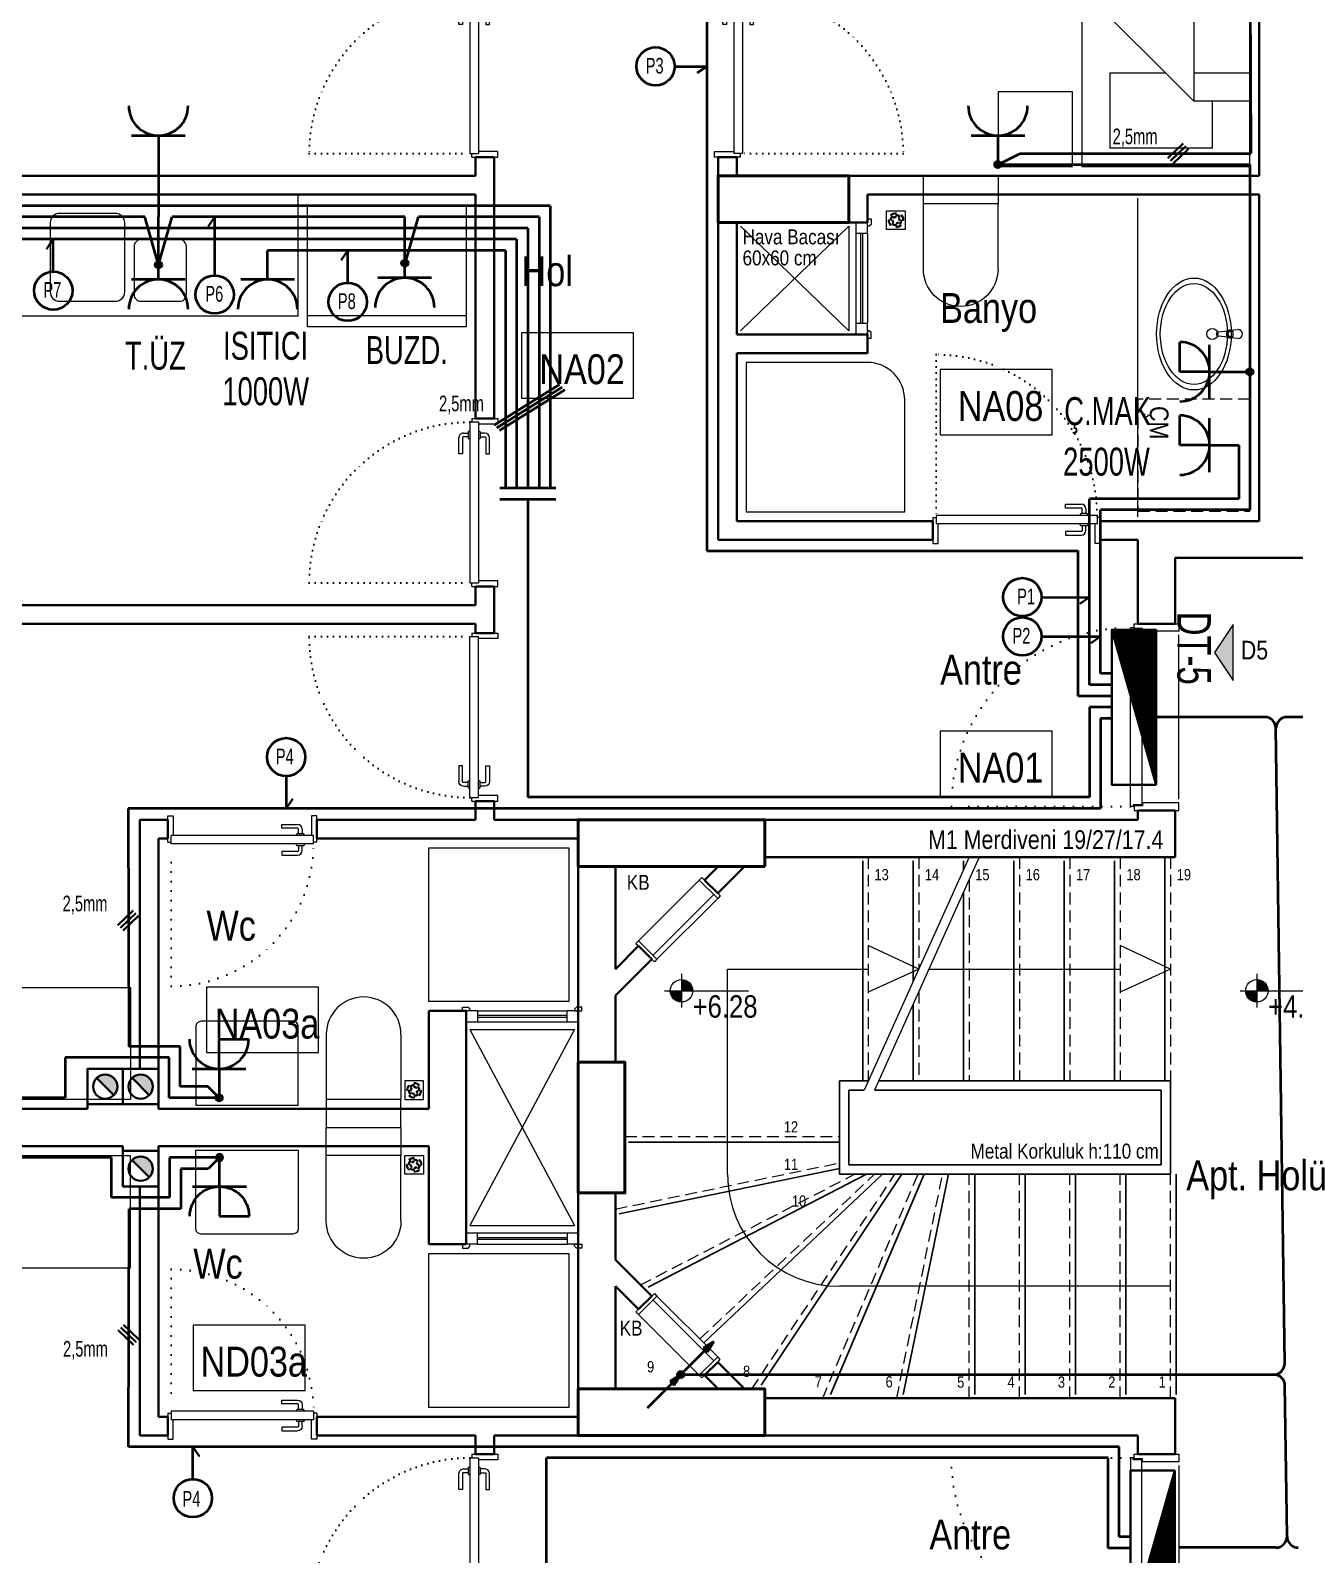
# Model space of a CAD drawing. Header units: millimetres. Extents: x 1852829 to 1882754, y -270850 to -231658.
# Drawn here: x 1861494 to 1862172, y -252768 to -251952 of the extents above; entities that cross this region are included whole.
import ezdxf
from ezdxf.enums import TextEntityAlignment as Align

# ---------------------------------------------------------------- set-up
doc = ezdxf.new("R2010")
doc.units = ezdxf.units.MM
for name, pattern in [('CONTINOUS', [0]), ('CONTINU', [0]), ('DOT', [0.25, 0, -0.25]), ('izdüşüm arka', [3.175, 0, -3.175]), ('izdüşüm ön', [9.525, 6.35, -3.175])]:
    doc.linetypes.add(name, pattern=pattern)
for name, color, linetype, lineweight in [('a_ba', 6, 'Continuous', 50), ('a_doğrama', 251, 'Continuous', 20), ('a_duvar', 251, 'Continuous', 35), ('a_görünüş', 32, 'Continuous', 25), ('a_görünüş_ince', 8, 'Continuous', 20), ('a_izdüşüm_arka', 251, 'izdüşüm arka', 30), ('a_izdüşüm_ön', 6, 'izdüşüm ön', 9), ('a_not_kot', 251, 'Continuous', 13), ('a_not_mahal', 253, 'Continuous', 5), ('a_not_misc', 144, 'Continuous', 5), ('a_not_text', 7, 'Continuous', 13), ('a_tefriş', 8, 'Continuous', 20), ('Aydınlatma', 4, 'CONTINOUS', 35), ('Genel', 4, 'CONTINOUS', 40), ('Priz', 6, 'CONTINOUS', 40)]:
    doc.layers.add(name, color=color, linetype=linetype, lineweight=lineweight)
doc.layers.add('a_basılmayacak', color=251, linetype='Continuous', lineweight=5, plot=False)
doc.styles.add('Grupcad', font='arial.ttf', dxfattribs={"width": 0.7})
doc.styles.add('OL', font='tsimplex.shx', dxfattribs={"width": 0.8, "height": 12})
doc.styles.add('ROMANTUR', font='arial.ttf', dxfattribs={"width": 0.7})
doc.styles.get("Standard").update_dxf_attribs({"font": 'ARIALN.TTF'})

# ---------------------------------------------------------------- blocks, each defined once
blk = doc.blocks.new('K2')
at = {"layer": 'a_doğrama', "color": 251, "linetype": 'Continuous'}
for p, q in [((-12, 90), (-12, 88.1)), ((-12, 90), (-10, 90)), ((-13, 88.1), (-13, 1.9)), ((-13, 88.1), (-8.5, 88.1)), ((-8.5, 88.1), (-8.5, 1.9)), ((-13, 1.9), (-8.5, 1.9)), ((-12, 0), (-12, 1.9)), ((-12, 0), (-10, 0))]:
    blk.add_line(p, q, dxfattribs=at)
for points in [[(0, 90), (2, 90), (2, 87), (-8.5, 87)], [(0, 0), (2, 0), (2, 3), (-8.5, 3)]]:
    blk.add_lwpolyline(points, dxfattribs=at)
at = {"layer": 'a_doğrama', "color": 251}
for points in [[(-16.5, 82.1), (-14, 82.1)], [(-5, 82.1), (-7.5, 82.1)]]:
    blk.add_lwpolyline(points, dxfattribs=at)
for points in [[(-13, 83.1), (-13.5, 83.1, 0.414214), (-14, 82.6), (-14, 79.6, 0.414214), (-13.5, 79.1), (-13, 79.1)], [(-8.5, 83.1), (-8, 83.1, -0.414214), (-7.5, 82.6), (-7.5, 79.6, -0.414214), (-8, 79.1), (-8.5, 79.1)], [(-14, 80.1), (-16.5, 80.1, 0.414214), (-17, 79.6), (-17, 71.1), (-19, 71.1), (-19, 79.6)], [(-7.5, 80.1), (-5, 80.1, -0.414214), (-4.5, 79.6), (-4.5, 71.1), (-2.5, 71.1), (-2.5, 79.6)]]:
    blk.add_lwpolyline(points, format="xyb", dxfattribs=at)
for centre, start, end in [((-16.5, 79.6), 90, 180), ((-5, 79.6), 0, 90)]:
    blk.add_arc(centre, 2.5, start, end, dxfattribs=at)
at = {"layer": 'a_izdüşüm_arka', "color": 251}
blk.add_lwpolyline([(-99.2, 1.9), (-13, 1.9)], dxfattribs=at)
blk.add_arc((-13, 1.9), 86.2, 89.99996, 180, dxfattribs=at)
blk = doc.blocks.new('klozet')
at = {"layer": 'a_tefriş'}
blk.add_line((20, 0), (-20, 0), dxfattribs=at)
for points in [[(-20, 0), (-20, -15), (20, -15), (20, 0)], [(-20, -50), (-20, -15)], [(20, -50), (20, -15)]]:
    blk.add_lwpolyline(points, dxfattribs=at)
blk.add_arc((0, -50), 20, 180, 360, dxfattribs=at)
blk = doc.blocks.new('K1')
at = {"layer": 'a_doğrama', "color": 251}
for points in [[(-17.5, -2.5), (-22, -2.5), (-22, 0), (2, 0), (2, -4), (-17.5, -4), (-17.5, -2.5)], [(-27.5, -93.1), (-25, -93.1)], [(-17.5, -97.5), (-22, -97.5), (-22, -100), (2, -100), (2, -96), (-17.5, -96), (-17.5, -97.5)], [(-14.5, -93.1), (-17, -93.1)]]:
    blk.add_lwpolyline(points, dxfattribs=at)
blk.add_lwpolyline([(-18, -14), (-18, -4), (-18, -3), (-22.5, -3), (-22.5, -2.5), (-22.5, -2), (-24, -2), (-24, -2.5), (-24, -12.5), (-24, -88), (-24, -97.5), (-24, -98), (-22.5, -98), (-22.5, -97.5), (-22.5, -97), (-18, -97), (-18, -96), (-18, -86.5)], close=True, dxfattribs=at)
for points in [[(-25, -91.1), (-27.5, -91.1, -0.414214), (-28, -90.6), (-28, -82.1), (-30, -82.1), (-30, -90.6)], [(-17, -91.1), (-14.5, -91.1, 0.414214), (-14, -90.6), (-14, -82.1), (-12, -82.1), (-12, -90.6)], [(-24, -94.1), (-24.5, -94.1, -0.414214), (-25, -93.6), (-25, -90.6, -0.414214), (-24.5, -90.1), (-24, -90.1)], [(-18, -94.1), (-17.5, -94.1, 0.414214), (-17, -93.6), (-17, -90.6, 0.414214), (-17.5, -90.1), (-18, -90.1)]]:
    blk.add_lwpolyline(points, format="xyb", dxfattribs=at)
for centre, start, end in [((-27.5, -90.6), 180, 270), ((-14.5, -90.6), 270, 0)]:
    blk.add_arc(centre, 2.5, start, end, dxfattribs=at)
at = {"layer": 'a_görünüş_ince', "color": 251}
blk.add_line((2, -6), (2, -94), dxfattribs=at)
at = {"layer": 'a_izdüşüm_arka', "color": 251, "linetype": 'DOT', "ltscale": 20}
blk.add_line((-24, -2), (-120, -2), dxfattribs=at)
blk.add_arc((-24, -2), 96, 180, 270, dxfattribs=at)
blk = doc.blocks.new('M1')
at = {"layer": 'a_doğrama', "linetype": 'Continuous'}
for p, q in [((-24, 6), (-30, 6)), ((-30, 0), (-30, 6)), ((-24, 0), (-30, 0)), ((-24, 0), (-24, 6)), ((30, 6), (24, 6)), ((24, 6), (24, 0)), ((30, 0), (30, 6)), ((30, 0), (24, 0))]:
    blk.add_line(p, q, dxfattribs=at)
at = {"layer": 'a_doğrama'}
for p, q in [((24, 3.5), (-24, 3.5)), ((24, 2.5), (-24, 2.5))]:
    blk.add_line(p, q, dxfattribs=at)
for points in [[(-28, -1), (-28, 0), (-32, 0), (-32, -2), (-29, -2)], [(28, -1), (28, 0), (32, 0), (32, -2), (29, -2)]]:
    blk.add_lwpolyline(points, close=True, dxfattribs=at)
at = {"layer": 'a_görünüş_ince'}
for p, q in [((24, 6), (-24, 6)), ((-24, 0), (24, 0))]:
    blk.add_line(p, q, dxfattribs=at)
blk = doc.blocks.new('baca_müstakil')
at = {"layer": 'a_duvar'}
h = blk.add_hatch(color=256, dxfattribs=at)
h.dxf.hatch_style = 1
h.paths.add_polyline_path([(4.9, -4.9, 0.198912), (3, -9.5, 0.668179), (14.1, -14.1)])
blk.add_line((4.9, -4.9), (14.1, -14.1), dxfattribs=at)
blk.add_lwpolyline([(0, -19), (19, -19), (19, 0), (0, 0)], close=True, dxfattribs=at)
blk.add_circle((9.5, -9.5), 6.5, dxfattribs=at)
blk = doc.blocks.new('tefriş_yatak tek')
at = {"layer": 'a_tefriş'}
for points in [[(0, -0.45), (-1.9, -0.45), (-1.9, 0.45), (0, 0.45)], [(-1.9, -0.5), (-1.5, -0.5), (-1.5, -0.9), (-1.9, -0.9)]]:
    blk.add_lwpolyline(points, close=True, dxfattribs=at)
for points in [[(-1.55, 0.45), (-1.55, 0.15), (-0.95, -0.45), (-0.95, 0.15), (-1.55, 0.15)], [(-1.4, 0.45), (-1.4, 0.15)], [(-1.4, 0), (-1.4, -0.3), (-1.8, -0.3), (-1.8, 0.25), (-1.55, 0.25)]]:
    blk.add_lwpolyline(points, dxfattribs=at)
blk = doc.blocks.new('k_80')
at = {"layer": 'a_doğrama', "color": 251, "linetype": 'Continuous'}
for p, q in [((-80, 2), (-78.1, 2)), ((-80, 2), (-80, 0)), ((-78.1, 3), (-1.9, 3)), ((-78.1, 3), (-78.1, -1.5)), ((-1.9, 3), (-1.9, -1.5)), ((0, 2), (-1.9, 2)), ((0, 2), (0, 0)), ((-78.1, -1.5), (-1.9, -1.5))]:
    blk.add_line(p, q, dxfattribs=at)
at = {"layer": 'a_doğrama', "color": 251}
for points in [[(-70.1, 4), (-70.1, 6.5, -0.414214), (-69.6, 7), (-61.1, 7), (-61.1, 9), (-69.6, 9)], [(-73.1, 3), (-73.1, 3.5, -0.414214), (-72.6, 4), (-69.6, 4, -0.414214), (-69.1, 3.5), (-69.1, 3)], [(-73.1, -1.5), (-73.1, -2, 0.414214), (-72.6, -2.5), (-69.6, -2.5, 0.414214), (-69.1, -2), (-69.1, -1.5)], [(-70.1, -2.5), (-70.1, -5, 0.414214), (-69.6, -5.5), (-61.1, -5.5), (-61.1, -7.5), (-69.6, -7.5)]]:
    blk.add_lwpolyline(points, format="xyb", dxfattribs=at)
for points in [[(-72.1, 6.5), (-72.1, 4)], [(-72.1, -5), (-72.1, -2.5)]]:
    blk.add_lwpolyline(points, dxfattribs=at)
at = {"layer": 'a_doğrama', "color": 251, "linetype": 'Continuous'}
for points in [[(-80, -10), (-80, -12), (-77, -12), (-77, -1.5)], [(0, -10), (0, -12), (-3, -12), (-3, -1.5)]]:
    blk.add_lwpolyline(points, dxfattribs=at)
at = {"layer": 'a_doğrama', "color": 251}
for centre, start, end in [((-69.6, 6.5), 90, 180), ((-69.6, -5), 180, 270)]:
    blk.add_arc(centre, 2.5, start, end, dxfattribs=at)
at = {"layer": 'a_izdüşüm_arka', "color": 251, "linetype": 'DOT', "ltscale": 20}
blk.add_line((-1.9, 79.2), (-1.9, 3), dxfattribs=at)
blk.add_arc((-1.9, 3), 76.2, 90, 180, dxfattribs=at)
blk = doc.blocks.new('tefriş_süzgeç')
at = {"layer": 'a_tefriş'}
for p, q in [((5, 0), (-5, 0)), ((-5, 0), (-5, -10)), ((5, -10), (5, 0)), ((-3.62, -5.06), (-4.12, -5.06)), ((-2.62, -5.06), (-3.12, -5.06)), ((-2.58, -7.58), (-2.93, -7.93)), ((-2.55, -2.51), (-2.9, -2.15)), ((-1.96, -3.34), (-2.31, -2.98)), ((-1.87, -6.87), (-2.23, -7.23)), ((-1.62, -5.06), (-2.12, -5.06)), ((-1.17, -6.17), (-1.52, -6.52)), ((-1.15, -3.94), (-1.5, -3.59)), ((-0.16, -2.53), (-0.16, -2.03)), ((-0.06, -1.5), (-0.06, -1)), ((-0.06, -3), (-0.06, -3.5)), ((-0.06, -6.62), (-0.06, -7.12)), ((-0.06, -7.62), (-0.06, -8.12)), ((1.04, -3.96), (1.4, -3.6)), ((1.06, -6.15), (1.41, -6.5)), ((1.5, -5.06), (2, -5.06)), ((1.75, -3.25), (2.1, -2.9)), ((1.77, -6.85), (2.13, -7.2)), ((2.46, -2.54), (2.81, -2.19)), ((2.49, -7.55), (2.85, -7.9)), ((2.5, -5.06), (3, -5.06)), ((3.5, -5.06), (4, -5.06)), ((-5, -10), (5, -10)), ((-0.06, -8.62), (-0.06, -9.12))]:
    blk.add_line(p, q, dxfattribs=at)
for centre, radius, start, end in [((-0.06, -5.06), 4.06, 134.2896, 180), ((-0.06, -5.06), 3.56, 134.2896, 180), ((-0.06, -5.06), 3.06, 180, 225), ((-0.06, -5.06), 4.06, 225, 270), ((-0.06, -5.06), 2.56, 180, 225), ((-0.06, -5.06), 3.56, 225, 270), ((-0.38, -4.42), 2.4, 84.59432, 143.20159), ((-0.06, -5.06), 2.06, 134.2896, 180), ((-0.14, -4.97), 2.44, 90.34305, 138.12123), ((-0.06, -5.06), 1.56, 134.2896, 180), ((-0.06, -5.06), 2.06, 225, 270), ((-0.06, -5.06), 1.56, 225, 270), ((-0.06, -5.06), 4.06, 45, 90), ((-0.06, -5.06), 3.56, 45, 90), ((-0.06, -5.06), 2.06, 45, 90), ((-0.06, -5.06), 1.56, 45, 90), ((-0.06, -5.06), 2.56, 270, 315.7104), ((-0.06, -5.06), 3.06, 270, 315.7104), ((-0.06, -5.06), 1.56, 314.2896, 360), ((-0.06, -5.06), 2.06, 314.2896, 360), ((-0.06, -5.06), 2.56, 360, 45), ((-0.06, -5.06), 3.06, 360, 45), ((-0.06, -5.06), 3.56, 314.2896, 360), ((-0.06, -5.06), 4.06, 314.2896, 360)]:
    blk.add_arc(centre, radius, start, end, dxfattribs=at)
blk = doc.blocks.new('sembol_kot')
at = {"layer": 'a_not_kot'}
for points in [[(0, 10), (0, 0), (10, 0, 0.414214)], [(0, 0), (-10, 0, 0.414214), (0, -10)]]:
    blk.add_hatch(color=256, dxfattribs=at).paths.add_polyline_path(points)
for p, q in [((0, 15), (0, -15)), ((-15, 0), (60, 0))]:
    blk.add_line(p, q, dxfattribs=at)
blk.add_circle((0, 0), 10, dxfattribs=at)
blk = doc.blocks.new('KAT PANOSU')
at = {"layer": 'Aydınlatma', "linetype": 'CONTINU'}
h = blk.add_hatch(dxfattribs=at)
h.set_pattern_fill('ANSI31', color=2)
h.set_pattern_definition([(45, (274.5771, -113244.44112), (-0.08838834765, 0.08838834765), [])])
h.paths.add_polyline_path([(41.5, 11.87), (-41.5, -11.87), (41.5, -11.87)])
at = {"layer": 'Aydınlatma', "color": 2, "linetype": 'CONTINU'}
blk.add_line((-41.5, -11.87), (41.5, 11.87), dxfattribs=at)
blk.add_line((-41.5, -11.87), (41.5, 11.87), dxfattribs=at)
blk.add_line((-41.5, -11.87), (41.5, 11.87), dxfattribs=at)
blk.add_line((-41.5, -11.87), (41.5, 11.87), dxfattribs=at)
blk.add_line((-41.5, -11.87), (41.5, 11.87), dxfattribs=at)
blk.add_line((-41.5, -11.87), (41.5, 11.87), dxfattribs=at)
blk.add_lwpolyline([(-41.5, -11.87), (-41.5, 11.87), (41.5, 11.87), (41.5, -11.87)], close=True, dxfattribs=at)
blk.add_lwpolyline([(-41.5, -11.87), (-41.5, 11.87), (41.5, 11.87), (41.5, -11.87)], close=True, dxfattribs=at)
blk.add_lwpolyline([(-41.5, -11.87), (-41.5, 11.87), (41.5, 11.87), (41.5, -11.87)], close=True, dxfattribs=at)
blk.add_lwpolyline([(-41.5, -11.87), (-41.5, 11.87), (41.5, 11.87), (41.5, -11.87)], close=True, dxfattribs=at)
blk.add_lwpolyline([(-41.5, -11.87), (-41.5, 11.87), (41.5, 11.87), (41.5, -11.87)], close=True, dxfattribs=at)
blk.add_lwpolyline([(-41.5, -11.87), (-41.5, 11.87), (41.5, 11.87), (41.5, -11.87)], close=True, dxfattribs=at)
blk = doc.blocks.new('Kapaklı Priz')
at = {"layer": 'Priz', "color": 6, "linetype": 'CONTINU'}
for p, q in [((0, 0), (0, 15.91)), ((0, 15.91), (15.91, 15.91)), ((-14.41, 0), (14.41, 0))]:
    blk.add_line(p, q, dxfattribs=at)
blk.add_arc((0, 15.91), 15.91, 180, 0, dxfattribs=at)
blk = doc.blocks.new('BUAT (Enerji)')
at = {"layer": 'Priz', "linetype": 'CONTINU'}
h = blk.add_hatch(color=256, dxfattribs=at)
edge = h.paths.add_edge_path()
edge.add_arc((0, 0), 1.75, 0, 360)
blk.add_circle((0, 0), 1.75, dxfattribs=at)
blk = doc.blocks.new('priz')
at = {"layer": 'Priz', "color": 6, "linetype": 'CONTINU'}
blk.add_line((-14.41, 0), (14.41, 0), dxfattribs=at)
blk.add_arc((0, 15.91), 15.91, 180, 0, dxfattribs=at)
blk = doc.blocks.new('YUKARIYA GIDEN HAT')
at = {"linetype": 'Continuous'}
blk.add_hatch(color=0, dxfattribs=at).paths.add_polyline_path([(12.1, 14.33), (14.28, 12.14), (17.77, 17.77)])
h = blk.add_hatch(color=7, dxfattribs=at)
edge = h.paths.add_edge_path()
edge.add_arc((0, 0), 1.75, 0, 360)
at = {"color": 0, "linetype": 'Continuous'}
for p, q in [((0, 0), (17.77, 17.77)), ((17.77, 17.77), (12.1, 14.33)), ((17.77, 17.77), (14.28, 12.14)), ((12.1, 14.33), (14.28, 12.14))]:
    blk.add_line(p, q, dxfattribs=at)
at = {"color": 7, "linetype": 'Continuous'}
blk.add_circle((0, 0), 1.75, dxfattribs=at)
blk = doc.blocks.new('ASAGIDAN GELEN HAT')
at = {"linetype": 'Continuous'}
blk.add_hatch(color=0, dxfattribs=at).paths.add_polyline_path([(-5.67, -3.43), (-3.48, -5.62), (0, 0)])
h = blk.add_hatch(color=7, dxfattribs=at)
edge = h.paths.add_edge_path()
edge.add_arc((0, 0), 1.75, 0, 360)
at = {"color": 0, "linetype": 'Continuous'}
for p, q in [((-17.77, -17.77), (0, 0)), ((0, 0), (-5.67, -3.43)), ((0, 0), (-3.48, -5.62)), ((-5.67, -3.43), (-3.48, -5.62))]:
    blk.add_line(p, q, dxfattribs=at)
at = {"color": 7, "linetype": 'Continuous'}
blk.add_circle((0, 0), 1.75, dxfattribs=at)
blk = doc.blocks.new('ASAGIDAN YUKARIYA HAT')
at = {"color": 0, "linetype": 'CONTINOUS'}
for name in ['YUKARIYA GIDEN HAT', 'ASAGIDAN GELEN HAT']:
    blk.add_blockref(name, (0, 0), dxfattribs=at)

msp = doc.modelspace()

# ---------------------------------------------------------------- hatches: boundary and pattern name
at = {"layer": 'a_not_misc'}
h = msp.add_hatch(color=256, dxfattribs=at)
h.dxf.hatch_style = 1
h.paths.add_polyline_path([(1862138.67, -252269.81), (1862128.67, -252284.81), (1862138.67, -252299.81)])

# ---------------------------------------------------------------- linework, layer by layer
at = {"layer": 'a_ba', "color": 253}
for points in [[(1861932.71, -252054.37), (1861932.71, -252029.37), (1861862.71, -252029.37), (1861862.71, -252054.37)], [(1861887.71, -252399.37), (1861887.71, -252374.37), (1861787.71, -252374.37), (1861787.71, -252399.37)], [(1861787.71, -252574.37), (1861812.71, -252574.37), (1861812.71, -252504.37), (1861787.71, -252504.37)], [(1861887.71, -252704.37), (1861887.71, -252679.37), (1861787.71, -252679.37), (1861787.71, -252704.37)]]:
    msp.add_lwpolyline(points, close=True, dxfattribs=at)
at = {"layer": 'a_basılmayacak'}
for points in [[(1861782.71, -252471.87), (1861707.71, -252471.87), (1861707.71, -252389.37), (1861782.71, -252389.37)], [(1861782.71, -252689.37), (1861707.71, -252689.37), (1861707.71, -252606.87), (1861782.71, -252606.87)]]:
    msp.add_lwpolyline(points, close=True, dxfattribs=at)
at = {"layer": 'a_doğrama'}
for p, q in [((1861818.62, -252440.63), (1861820.03, -252442.04)), ((1861818.62, -252638.1), (1861820.03, -252636.69))]:
    msp.add_line(p, q, dxfattribs=at)
for points in [[(1861852.56, -252406.69), (1861853.97, -252405.27)], [(1861852.56, -252406.69), (1861862.46, -252416.59)], [(1861855.39, -252406.69), (1861853.97, -252405.27)], [(1861860.34, -252414.47), (1861827.81, -252446.99)], [(1861862.46, -252416.59), (1861829.93, -252449.11)], [(1861862.46, -252413.76), (1861863.87, -252415.17)], [(1861863.87, -252415.17), (1861862.46, -252416.59)], [(1861818.62, -252440.63), (1861820.03, -252439.21)], [(1861820.03, -252439.21), (1861829.93, -252449.11)], [(1861827.1, -252449.11), (1861828.52, -252450.53)], [(1861829.93, -252449.11), (1861828.52, -252450.53)], [(1861820.03, -252639.52), (1861829.93, -252629.62)], [(1861827.1, -252629.62), (1861828.52, -252628.2), (1861829.93, -252629.62)], [(1861862.46, -252662.14), (1861829.93, -252629.62)], [(1861818.62, -252638.1), (1861820.03, -252639.52)], [(1861860.34, -252664.27), (1861827.81, -252631.74)], [(1861852.56, -252672.04), (1861862.46, -252662.14)], [(1861863.87, -252663.56), (1861862.46, -252662.14)], [(1861862.46, -252664.97), (1861863.87, -252663.56)], [(1861852.56, -252672.04), (1861853.97, -252673.46)], [(1861855.39, -252672.04), (1861853.97, -252673.46)]]:
    msp.add_lwpolyline(points, dxfattribs=at)
at = {"layer": 'a_duvar'}
for p, q in [((1862152.71, -251669.37), (1862152.71, -252029.37)), ((1861732.71, -252029.37), (1861732.71, -252019.37)), ((1861742.71, -252019.37), (1861742.71, -252159.37)), ((1861862.71, -252019.37), (1861862.71, -252224.37)), ((1861872.71, -252029.37), (1861872.71, -252019.37)), ((1861732.71, -252029.37), (1861142.71, -252029.37)), ((1862152.71, -252029.37), (1861872.71, -252029.37)), ((1861192.71, -252039.37), (1861732.71, -252039.37)), ((1861732.71, -252159.37), (1861732.71, -252039.37)), ((1861932.71, -252039.37), (1861932.71, -252054.37)), ((1861942.71, -252054.37), (1861942.71, -252039.37)), ((1861942.71, -252039.37), (1862152.71, -252039.37)), ((1862152.71, -252039.37), (1862152.71, -252214.37)), ((1861872.71, -252114.37), (1861872.71, -252054.37)), ((1861942.71, -252114.37), (1861872.71, -252114.37)), ((1861942.71, -252124.37), (1861942.71, -252114.37)), ((1861872.71, -252214.37), (1861872.71, -252124.37)), ((1861872.71, -252124.37), (1861942.71, -252124.37)), ((1861977.71, -252214.37), (1861872.71, -252214.37)), ((1861977.71, -252214.37), (1861872.71, -252214.37)), ((1861977.71, -252224.37), (1861977.71, -252214.37)), ((1862067.71, -252214.37), (1862067.71, -252224.37)), ((1862067.71, -252224.37), (1862067.71, -252214.37)), ((1862152.71, -252214.37), (1862067.71, -252214.37)), ((1861862.71, -252224.37), (1861977.71, -252224.37)), ((1862067.71, -252224.37), (1862087.71, -252224.37)), ((1862087.71, -252224.37), (1862087.71, -252269.37)), ((1862107.71, -252234.13), (1862227.71, -252234.13)), ((1862107.71, -252269.37), (1862107.71, -252234.13)), ((1861732.71, -252259.37), (1861732.71, -252249.37)), ((1861742.71, -252249.37), (1861742.71, -252274.37)), ((1861732.71, -252259.37), (1861142.71, -252259.37)), ((1861142.71, -252269.37), (1861732.71, -252269.37)), ((1861732.71, -252274.37), (1861732.71, -252269.37)), ((1862087.71, -252269.37), (1862107.71, -252269.37)), ((1861732.71, -252374.37), (1861732.71, -252364.37)), ((1861742.71, -252364.37), (1861742.71, -252374.37)), ((1861567.71, -252374.37), (1861552.71, -252374.37)), ((1861732.71, -252374.37), (1861647.71, -252374.37)), ((1862087.71, -252374.37), (1861742.71, -252374.37)), ((1862087.71, -252369.37), (1862087.71, -252374.37)), ((1862107.71, -252369.37), (1862087.71, -252369.37)), ((1862087.71, -252369.37), (1862087.71, -252374.37)), ((1862107.71, -252394.37), (1862107.71, -252369.37)), ((1862107.71, -252394.37), (1862107.71, -252369.37)), ((1861562.71, -252384.37), (1861567.71, -252384.37)), ((1861562.71, -252529.37), (1861562.71, -252384.37)), ((1861647.71, -252384.37), (1861787.71, -252384.37)), ((1861787.71, -252504.37), (1861787.71, -252384.37)), ((1861807.71, -252454.37), (1861807.71, -252399.37)), ((1861887.71, -252394.37), (1862107.71, -252394.37)), ((1861807.71, -252504.37), (1861807.71, -252468.51)), ((1861727.71, -252476.87), (1861707.71, -252476.87)), ((1861707.71, -252476.87), (1861707.71, -252529.37)), ((1861727.71, -252601.87), (1861727.71, -252476.87)), ((1861524.71, -252529.37), (1861147.71, -252529.37)), ((1861707.71, -252529.37), (1861562.71, -252529.37)), ((1861147.71, -252549.37), (1861543.71, -252549.37)), ((1861562.71, -252549.37), (1861707.71, -252549.37)), ((1861707.71, -252549.37), (1861707.71, -252601.87)), ((1861787.71, -252694.37), (1861787.71, -252574.37)), ((1861807.71, -252610.22), (1861807.71, -252574.37)), ((1861707.71, -252601.87), (1861727.71, -252601.87)), ((1861807.71, -252679.37), (1861807.71, -252624.37)), ((1862107.71, -252684.37), (1861887.71, -252684.37)), ((1862107.71, -252714.37), (1862107.71, -252684.37)), ((1862107.71, -252714.37), (1862107.71, -252684.37)), ((1861567.71, -252694.37), (1861562.71, -252694.37)), ((1861787.71, -252694.37), (1861647.71, -252694.37)), ((1861552.71, -252704.37), (1861567.71, -252704.37)), ((1861647.71, -252704.37), (1861732.71, -252704.37)), ((1861732.71, -252704.37), (1861732.71, -252714.37)), ((1861742.71, -252704.37), (1862087.71, -252704.37)), ((1861742.71, -252704.37), (1861742.71, -252714.37)), ((1862087.71, -252704.37), (1862087.71, -252714.37)), ((1862087.71, -252704.37), (1862087.71, -252714.37)), ((1862087.71, -252714.37), (1862107.71, -252714.37))]:
    msp.add_line(p, q, dxfattribs=at)
for points in [[(1861732.71, -252019.37), (1861742.71, -252019.37)], [(1861862.71, -252019.37), (1861872.71, -252019.37)], [(1861932.71, -252054.37), (1861942.71, -252054.37)], [(1861732.71, -252159.37), (1861742.71, -252159.37)], [(1861732.71, -252249.37), (1861742.71, -252249.37)], [(1861732.71, -252274.37), (1861742.71, -252274.37)], [(1861732.71, -252364.37), (1861742.71, -252364.37)], [(1861552.71, -252374.37), (1861552.71, -252507.87)], [(1861567.71, -252374.37), (1861567.71, -252384.37)], [(1861647.71, -252374.37), (1861647.71, -252384.37)], [(1861862.71, -252399.37), (1861855.39, -252406.69)], [(1861876.85, -252399.37), (1861862.46, -252413.76)], [(1861855.39, -252406.69), (1861862.46, -252413.76)], [(1861820.03, -252442.04), (1861807.71, -252454.37)], [(1861820.03, -252442.04), (1861827.1, -252449.11)], [(1861827.1, -252449.11), (1861807.71, -252468.51)], [(1861524.71, -252526.87), (1861524.71, -252529.37)], [(1861543.71, -252551.87), (1861543.71, -252549.37)], [(1861562.71, -252694.37), (1861562.71, -252549.37)], [(1861552.71, -252570.87), (1861552.71, -252704.37)], [(1861827.1, -252629.62), (1861807.71, -252610.22)], [(1861820.03, -252636.69), (1861807.71, -252624.37)], [(1861820.03, -252636.69), (1861827.1, -252629.62)], [(1861855.39, -252672.04), (1861862.46, -252664.97)], [(1861876.85, -252679.37), (1861862.46, -252664.97)], [(1861862.71, -252679.37), (1861855.39, -252672.04)], [(1861567.71, -252694.37), (1861567.71, -252704.37)], [(1861647.71, -252694.37), (1861647.71, -252704.37)], [(1861732.71, -252714.37), (1861742.71, -252714.37)]]:
    msp.add_lwpolyline(points, dxfattribs=at)
at = {"layer": 'a_görünüş', "color": 253}
for p, q in [((1861940.21, -252396.37), (1861940.21, -252514.37)), ((1861967.21, -252396.37), (1861967.21, -252461.03)), ((1861994.21, -252396.37), (1861994.21, -252401.03)), ((1862021.21, -252396.37), (1862021.21, -252514.37)), ((1862048.21, -252396.37), (1862048.21, -252514.37)), ((1862075.21, -252396.37), (1862075.21, -252514.37)), ((1862099.71, -252394.37), (1862105.21, -252394.37)), ((1862102.21, -252394.37), (1862102.21, -252514.37)), ((1861994.21, -252413.22), (1861994.21, -252514.37)), ((1861967.21, -252473.22), (1861967.21, -252514.37)), ((1861927.71, -252564.37), (1861927.71, -252514.37)), ((1861927.71, -252514.37), (1861943.21, -252514.37)), ((1861948.69, -252514.37), (1862105.21, -252514.37)), ((1861932.71, -252559.37), (1861932.71, -252519.37)), ((1861932.71, -252519.37), (1861940.96, -252519.37)), ((1861946.44, -252519.37), (1862100.21, -252519.37)), ((1861814.71, -252547.11), (1861927.71, -252547.11)), ((1861809.71, -252585.62), (1861927.71, -252561.35)), ((1861825.2, -252624.88), (1861942.31, -252564.37)), ((1861855.05, -252654.73), (1861950.86, -252564.37)), ((1861885.7, -252677.37), (1861961.11, -252564.37)), ((1861922.86, -252682.37), (1861973.05, -252564.37)), ((1862105.21, -252564.37), (1861927.71, -252564.37)), ((1862100.21, -252559.37), (1861932.71, -252559.37)), ((1861961.88, -252682.37), (1861986.1, -252564.37)), ((1862000.21, -252682.37), (1862000.21, -252564.37)), ((1862027.21, -252682.37), (1862027.21, -252564.37)), ((1862054.21, -252682.37), (1862054.21, -252564.37)), ((1862081.21, -252682.37), (1862081.21, -252564.37)), ((1862108.21, -252682.37), (1862108.21, -252564.37))]:
    msp.add_line(p, q, dxfattribs=at)
for points in [[(1862105.21, -252514.37), (1862105.21, -252564.37)], [(1862100.21, -252519.37), (1862100.21, -252559.37)]]:
    msp.add_lwpolyline(points, dxfattribs=at)
at = {"layer": 'a_görünüş_ince'}
for points in [[(1861932.71, -252056.37), (1861932.71, -252112.37)], [(1861852.56, -252406.69), (1861820.03, -252439.21)], [(1861729.71, -252486.87), (1861785.71, -252486.87)], [(1861729.71, -252591.87), (1861785.71, -252591.87)], [(1861852.56, -252672.04), (1861820.03, -252639.52)]]:
    msp.add_lwpolyline(points, dxfattribs=at)
at = {"layer": 'a_izdüşüm_ön', "color": 253}
for p, q in [((1861943.21, -252394.37), (1861943.21, -252514.37)), ((1861970.21, -252394.37), (1861970.21, -252454.37)), ((1862024.21, -252394.37), (1862024.21, -252514.37)), ((1862051.21, -252394.37), (1862051.21, -252514.37)), ((1862078.21, -252394.37), (1862078.21, -252514.37)), ((1862105.21, -252394.37), (1862105.21, -252514.37)), ((1861997.21, -252406.55), (1861997.21, -252514.37)), ((1861970.21, -252466.55), (1861970.21, -252514.37)), ((1861812.71, -252544.11), (1861927.71, -252544.11)), ((1861807.71, -252582.97), (1861927.71, -252558.29)), ((1861821.11, -252623.62), (1861935.78, -252564.37)), ((1861852.93, -252652.61), (1861946.48, -252564.37)), ((1861880.76, -252679.37), (1861957.5, -252564.37)), ((1861918.75, -252684.37), (1861969.79, -252564.37)), ((1861958.41, -252684.37), (1861983.04, -252564.37)), ((1861997.21, -252684.37), (1861997.21, -252564.37)), ((1862024.21, -252684.37), (1862024.21, -252564.37)), ((1862051.21, -252684.37), (1862051.21, -252564.37)), ((1862078.21, -252684.37), (1862078.21, -252564.37)), ((1862105.21, -252684.37), (1862105.21, -252564.37))]:
    msp.add_line(p, q, dxfattribs=at)
at = {"layer": 'a_izdüşüm_ön', "color": 251}
msp.add_lwpolyline([(1862147.71, -252209.13), (1862147.71, -252149.13), (1862087.71, -252149.13), (1862087.71, -252209.13)], close=True, dxfattribs=at)
at = {"layer": 'a_not_mahal'}
for points in [[(1861817.37, -252113.5), (1861757.37, -252113.5), (1861757.37, -252148.5), (1861817.37, -252148.5)], [(1862041.69, -252133.19), (1861981.69, -252133.19), (1861981.69, -252168.19), (1862041.69, -252168.19)], [(1862041.69, -252326.99), (1861981.69, -252326.99), (1861981.69, -252361.99), (1862041.69, -252361.99)], [(1861648.49, -252464.16), (1861588.49, -252464.16), (1861588.49, -252499.16), (1861648.49, -252499.16)], [(1861641.41, -252645.26), (1861581.41, -252645.26), (1861581.41, -252680.26), (1861641.41, -252680.26)]]:
    msp.add_lwpolyline(points, close=True, dxfattribs=at)
at = {"layer": 'a_not_misc', "color": 253}
for p, q in [((1861867.71, -252454.37), (1861943.21, -252454.37)), ((1861867.71, -252564.37), (1861867.71, -252454.37)), ((1861975.69, -252454.37), (1862078.21, -252454.37)), ((1862105.21, -252624.37), (1861927.71, -252624.37))]:
    msp.add_line(p, q, dxfattribs=at)
at = {"layer": 'a_not_misc'}
for points in [[(1861932.71, -252056.37), (1861874.78, -252112.37)], [(1861932.71, -252112.37), (1861874.78, -252056.37)], [(1861785.71, -252486.87), (1861729.71, -252591.87)], [(1861729.71, -252486.87), (1861785.71, -252591.87)]]:
    msp.add_lwpolyline(points, dxfattribs=at)
msp.add_lwpolyline([(1862138.67, -252269.81), (1862128.67, -252284.81), (1862138.67, -252299.81), (1862138.67, -252269.81)], close=True, dxfattribs=at)
at = {"layer": 'a_not_misc', "color": 253}
for points in [[(1861997.21, -252394.37), (1861940.96, -252519.37)], [(1862002.69, -252394.37), (1861946.44, -252519.37)], [(1861970.21, -252454.37), (1861943.21, -252441.86)], [(1862105.21, -252454.37), (1862078.21, -252441.86)], [(1861970.21, -252454.37), (1861943.21, -252466.87)], [(1862105.21, -252454.37), (1862078.21, -252466.87)]]:
    msp.add_lwpolyline(points, dxfattribs=at)
msp.add_arc((1861927.71, -252564.37), 60, 180, 270, dxfattribs=at)
at = {"layer": 'a_tefriş'}
for p, q in [((1862087.71, -252212.13), (1862087.71, -252041.37)), ((1861144.71, -252104.37), (1861637.71, -252104.37)), ((1862130.77, -252113.02), (1862136.06, -252112.36)), ((1862136.06, -252115.91), (1862130.77, -252115.24)), ((1862137.01, -252112.03), (1862141.21, -252111.63)), ((1862138.72, -252112.77), (1862137.23, -252112.77)), ((1862137.23, -252115.49), (1862138.72, -252115.49)), ((1862138.72, -252115.49), (1862138.72, -252112.77)), ((1862141.21, -252116.63), (1862137.01, -252116.23))]:
    msp.add_line(p, q, dxfattribs=at)
for points in [[(1861637.71, -252104.37), (1861637.71, -252039.37)], [(1861727.71, -252045.36), (1861727.71, -252110.36), (1861642.71, -252110.36), (1861642.71, -252045.36), (1861727.71, -252045.36), (1861727.71, -252104.36), (1861642.71, -252104.37)]]:
    msp.add_lwpolyline(points, dxfattribs=at)
for points in [[(1861544.71, -252054.55, 0.414214), (1861539.71, -252049.55), (1861509.71, -252049.55, 0.414214), (1861504.71, -252054.55), (1861504.71, -252091.55, 0.414214), (1861509.71, -252096.55), (1861539.71, -252096.55, 0.414214), (1861544.71, -252091.55), (1861544.71, -252054.55)], [(1861577.71, -252067.15, 0.414214), (1861574.21, -252063.65), (1861553.21, -252063.65, 0.414214), (1861549.71, -252067.15), (1861549.71, -252093.05, 0.414214), (1861553.21, -252096.55), (1861574.21, -252096.55, 0.414214), (1861577.71, -252093.05), (1861577.71, -252067.15)]]:
    msp.add_lwpolyline(points, format="xyb", dxfattribs=at)
for points in [[(1861942.71, -252129.37), (1861877.71, -252129.37), (1861877.71, -252209.37), (1861962.71, -252209.37), (1861962.71, -252149.37, 0.414214)], [(1861582.71, -252527.37), (1861637.71, -252527.37), (1861637.71, -252485.37, 0.414214), (1861634.71, -252482.37), (1861585.71, -252482.37, 0.414214), (1861582.71, -252485.36)], [(1861582.71, -252551.37), (1861637.71, -252551.37), (1861637.71, -252593.37, -0.414214), (1861634.71, -252596.37), (1861585.71, -252596.37, -0.414214), (1861582.71, -252593.37)]]:
    msp.add_lwpolyline(points, format="xyb", close=True, dxfattribs=at)
for points in [[(1861547.71, -252464.3), (1861547.71, -252524.3), (1861406.1, -252524.3), (1861406.1, -252464.3)], [(1861547.71, -252614.43), (1861547.71, -252554.43), (1861406.1, -252554.43), (1861406.1, -252614.43)]]:
    msp.add_lwpolyline(points, close=True, dxfattribs=at)
msp.add_circle((1862127.59, -252114.13), 3, dxfattribs=at)
msp.add_circle((1862127.59, -252114.13), 3, dxfattribs=at)
for centre, radius, start, end in [((1862130.91, -252114.13), 1.12, 97.13892, 262.86108), ((1862137.2, -252114.13), 2.11, 122.77103, 237.22897), ((1862137.23, -252114.13), 1.36, 90, 270), ((1862137.2, -252114.13), 2.11, 95.16961, 122.77103), ((1862141.21, -252114.13), 2.5, 270, 90), ((1862137.2, -252114.13), 2.11, 237.22897, 264.83039)]:
    msp.add_arc(centre, radius, start, end, dxfattribs=at)
for major_axis in [(0, 30), (0, 27)]:
    msp.add_ellipse((1862117.71, -252114.13), major_axis=major_axis, ratio=0.666667, dxfattribs=at)
at = {"layer": 'Aydınlatma'}
for p, q in [((1861856.71, -251970.75), (1861851.48, -251974.28)), ((1861592.88, -252051.37), (1861589.34, -252056.59)), ((1861506.37, -252063.37), (1861502.83, -252068.59)), ((1861664.18, -252069.37), (1861660.64, -252074.59)), ((1862061.71, -252255.15), (1862056.48, -252258.69)), ((1862067.71, -252276.23), (1862062.48, -252279.76)), ((1861631.21, -252368.37), (1861634.75, -252363.14)), ((1861581.16, -252710.37), (1861584.7, -252715.59))]:
    msp.add_line(p, q, dxfattribs=at)
at = {"layer": 'Aydınlatma', "color": 3}
for p, q in [((1862103.76, -252019.87), (1862112.02, -252011.97)), ((1862105.14, -252021.31), (1862113.4, -252013.42)), ((1862106.53, -252022.76), (1862114.78, -252014.86)), ((1861742.72, -252162.96), (1861777.75, -252141.18)), ((1861744.1, -252164.41), (1861779.13, -252142.63)), ((1861745.48, -252165.85), (1861780.52, -252144.07)), ((1861540.98, -252430.87), (1861549.24, -252422.98)), ((1861542.37, -252432.32), (1861550.62, -252424.42)), ((1861543.75, -252433.76), (1861552.01, -252425.87)), ((1861543.96, -252644.97), (1861552.22, -252652.86)), ((1861541.2, -252647.86), (1861549.45, -252655.76)), ((1861542.58, -252646.41), (1861550.84, -252654.31))]:
    msp.add_line(p, q, dxfattribs=at)
at = {"layer": 'Priz'}
for p, q in [((1862146.71, -251583.24), (1862148.22, -252017.37)), ((1862012.74, -252023.37), (1862024.63, -252017.37)), ((1862024.63, -252017.37), (1862148.22, -252017.37)), ((1862012.68, -252023.37), (1862147.71, -252023.37)), ((1862147.71, -252023.37), (1862147.71, -252208.37)), ((1861772.71, -252045.37), (1861772.71, -252196.62)), ((1861562.73, -252077.08), (1861555.44, -252051.37)), ((1861562.73, -252077.08), (1861570.02, -252051.37)), ((1861694.75, -252084.06), (1861694.75, -252051.37)), ((1861694.75, -252077.08), (1861702.04, -252051.37)), ((1861760.71, -252057.37), (1861760.71, -252196.62)), ((1861766.71, -252051.37), (1861766.71, -252196.62)), ((1861754.71, -252063.37), (1861754.71, -252196.62)), ((1861748.71, -252069.37), (1861748.71, -252196.62)), ((1862141.71, -252173.69), (1862141.71, -252202.37)), ((1861745.71, -252196.62), (1861775.71, -252196.62)), ((1861745.71, -252202.62), (1861775.71, -252202.62)), ((1861760.71, -252202.62), (1861760.71, -252362.37)), ((1862141.71, -252202.37), (1862061.71, -252202.37)), ((1862147.71, -252208.37), (1862067.71, -252208.37)), ((1862073.71, -252302.12), (1862061.71, -252302.12)), ((1862073.71, -252296.12), (1862067.71, -252296.12)), ((1862073.71, -252308.12), (1862055.71, -252308.12)), ((1862073.71, -252314.12), (1862061.71, -252314.12)), ((1862061.71, -252314.12), (1862061.71, -252362.37)), ((1862073.71, -252320.12), (1862067.71, -252320.12)), ((1862067.71, -252320.12), (1862067.71, -252368.37)), ((1862067.71, -252368.37), (1861546.43, -252368.37)), ((1861546.43, -252368.37), (1861546.9, -252495.87)), ((1862061.71, -252362.37), (1861760.71, -252362.37)), ((1861574.45, -252495.87), (1861546.9, -252495.87)), ((1861574.45, -252517.37), (1861574.45, -252495.87)), ((1861568.45, -252501.87), (1861512.68, -252501.87)), ((1861512.68, -252501.87), (1861512.68, -252523.37)), ((1861568.45, -252523.37), (1861568.45, -252501.87)), ((1861512.68, -252523.37), (1861153.6, -252523.37)), ((1861595.23, -252523.37), (1861568.45, -252523.37)), ((1861589.23, -252517.37), (1861574.45, -252517.37)), ((1861595.23, -252523.37), (1861589.23, -252517.37)), ((1861537.66, -252555.37), (1861163.6, -252555.37)), ((1861537.66, -252576.87), (1861537.66, -252555.37)), ((1861595.44, -252555.37), (1861568.66, -252555.37)), ((1861568.66, -252555.37), (1861568.66, -252576.87)), ((1861595.44, -252555.37), (1861589.44, -252561.37)), ((1861589.44, -252561.37), (1861574.66, -252561.37)), ((1861574.66, -252561.37), (1861574.66, -252582.87)), ((1861568.66, -252576.87), (1861537.66, -252576.87)), ((1861546.64, -252710.37), (1861547.11, -252582.87)), ((1861574.66, -252582.87), (1861547.11, -252582.87)), ((1862077.71, -252710.37), (1861546.64, -252710.37)), ((1862077.71, -252758.62), (1862077.71, -252710.37)), ((1861770.71, -252876.11), (1861770.71, -252716.37)), ((1862071.71, -252716.37), (1861770.71, -252716.37)), ((1862071.71, -252764.62), (1862071.71, -252716.37)), ((1862083.71, -252758.62), (1862077.71, -252758.62)), ((1862083.71, -252764.62), (1862071.71, -252764.62))]:
    msp.add_line(p, q, dxfattribs=at)
at = {"layer": 'Priz', "linetype": 'CONTINU'}
for p, q in [((1861856.71, -251903.37), (1861856.71, -252230.37)), ((1861562.73, -252007.81), (1861562.73, -252051.37)), ((1862012.68, -252007.81), (1862012.68, -252023.37)), ((1861772.71, -252045.37), (1861200.98, -252045.37)), ((1861760.71, -252057.37), (1861289.75, -252057.37)), ((1861555.44, -252051.37), (1861356.03, -252051.37)), ((1861562.73, -252084.93), (1861562.73, -252051.37)), ((1861694.75, -252051.37), (1861570.02, -252051.37)), ((1861766.71, -252051.37), (1861702.04, -252051.37)), ((1861754.71, -252063.37), (1861463.55, -252063.37)), ((1861748.71, -252069.37), (1861621.27, -252069.37)), ((1861621.27, -252084.93), (1861621.27, -252069.37)), ((1862126.15, -252134.33), (1862147.71, -252134.33)), ((1862126.15, -252173.69), (1862141.71, -252173.69)), ((1862061.71, -252302.12), (1862061.71, -252202.37)), ((1862067.71, -252296.12), (1862067.71, -252208.37)), ((1861856.71, -252230.37), (1862055.71, -252230.37)), ((1862055.71, -252308.12), (1862055.71, -252230.37)), ((1861595.23, -252507.81), (1861595.23, -252523.37)), ((1861595.44, -252570.92), (1861595.44, -252555.37))]:
    msp.add_line(p, q, dxfattribs=at)
at = {"layer": 'Priz', "color": 4, "linetype": 'CONTINU'}
for p, q in [((1861839.41, -251970.75), (1861856.71, -251970.75)), ((1861592.88, -252082.73), (1861592.88, -252051.37)), ((1861506.37, -252080.66), (1861506.37, -252063.37)), ((1861664.18, -252086.66), (1861664.18, -252069.37)), ((1862036, -252255.11), (1862061.71, -252255.24)), ((1862036, -252276.18), (1862067.71, -252276.18)), ((1861631.21, -252351.07), (1861631.21, -252368.37)), ((1861581.16, -252727.66), (1861581.16, -252710.37))]:
    msp.add_line(p, q, dxfattribs=at)
at = {"layer": 'Priz', "color": 31}
for p, q in [((1862155.66, -252319.37), (1862097.45, -252319.37)), ((1862225.71, -252319.37), (1862167.66, -252319.37)), ((1862166.35, -252665.64), (1862161.66, -252325.28)), ((1861842.71, -252671.72), (1862160.52, -252671.72)), ((1862167.63, -252758.28), (1862166.52, -252677.64)), ((1862161.63, -252764.37), (1862109.71, -252764.37))]:
    msp.add_line(p, q, dxfattribs=at)
at = {"layer": 'Priz', "color": 4, "linetype": 'CONTINU'}
for centre in [(1861829.17, -251970.75), (1861506.37, -252090.91), (1861592.88, -252092.98), (1861664.18, -252096.91), (1862025.75, -252255.11), (1862025.75, -252276.18), (1861631.21, -252340.82), (1861581.16, -252737.91)]:
    msp.add_circle(centre, 10.25, dxfattribs=at)
at = {"layer": 'Priz', "color": 31}
for centre, start, end in [((1862155.66, -252325.37), 0.78932, 90), ((1862167.66, -252325.37), 90, 180.78932), ((1862160.35, -252665.72), 270, 0.78932), ((1862160.52, -252677.72), 0.78932, 90), ((1862161.63, -252758.37), 270, 0.78932), ((1862173.63, -252758.37), 180.78932, 270)]:
    msp.add_arc(centre, 6, start, end, dxfattribs=at)

# ---------------------------------------------------------------- block references
at = {"layer": 'a_doğrama', "xscale": -1}
for p, rotation in [((1861942.71, -252084.37), 90), ((1861757.71, -252476.87), 180)]:
    msp.add_blockref('M1', p, dxfattribs=dict(at, rotation=rotation))
at = {"layer": 'a_doğrama'}
msp.add_blockref('M1', (1861757.71, -252601.87), dxfattribs=at)
at = {"layer": 'a_duvar', "xscale": 0.6, "yscale": 0.6, "zscale": 0.6}
for p in [(1861843.04, -252466.04), (1862151.47, -252466.04)]:
    msp.add_blockref('sembol_kot', p, dxfattribs=at)
at = {"layer": 'a_duvar', "xscale": -1, "rotation": 90}
for p in [(1861524.71, -252507.87), (1861543.71, -252507.87), (1861543.71, -252551.87)]:
    msp.add_blockref('baca_müstakil', p, dxfattribs=at)
at = {"layer": 'a_izdüşüm_arka', "ltscale": 5}
for name, p, rotation in [('K2', (1861742.71, -252019.37), 359.9992036878907), ('K2', (1861977.71, -252224.37), 269.9992036878906), ('K2', (1861742.71, -252249.37), 359.9992036878907), ('k_80', (1861567.71, -252384.37), 180), ('K2', (1861742.71, -252804.37), 359.9992036878907), ('K1', (1862107.71, -252714.37), 359.9992036878907)]:
    msp.add_blockref(name, p, dxfattribs=dict(at, rotation=rotation))
at = {"layer": 'a_izdüşüm_arka', "ltscale": 5, "xscale": -1}
for name, p, rotation in [('K2', (1861862.71, -252019.37), 0.0007963121093723657), ('K1', (1862107.71, -252369.37), 180.0007963121094), ('K2', (1861742.71, -252274.37), 180.0007963121094)]:
    msp.add_blockref(name, p, dxfattribs=dict(at, rotation=rotation))
msp.add_blockref('k_80', (1861567.71, -252694.37), dxfattribs=at)
at = {"layer": 'a_tefriş', "xscale": -100, "yscale": 100, "zscale": 100, "rotation": 270}
msp.add_blockref('tefriş_yatak tek', (1862102.71, -251834.37), dxfattribs=at)
at = {"layer": 'a_tefriş', "color": 113, "xscale": -1, "rotation": 359.9992036605381}
for p in [(1861992.71, -252029.37), (1861672.71, -252539.37)]:
    msp.add_blockref('klozet', p, dxfattribs=at)
at = {"layer": 'a_tefriş', "xscale": -1, "rotation": 90}
for p in [(1861952.98, -252053.18), (1861694.73, -252559.37)]:
    msp.add_blockref('tefriş_süzgeç', p, dxfattribs=at)
at = {"layer": 'a_tefriş', "color": 113, "rotation": 180.000796339462}
msp.add_blockref('klozet', (1861672.71, -252539.37), dxfattribs=at)
at = {"layer": 'a_tefriş', "rotation": 90}
msp.add_blockref('tefriş_süzgeç', (1861694.73, -252519.37), dxfattribs=at)
at = {"layer": 'Aydınlatma', "rotation": 90.00000000000001}
for p in [(1862126.15, -252134.33), (1862126.15, -252173.69)]:
    msp.add_blockref('Kapaklı Priz', p, dxfattribs=at)
at = {"layer": 'Aydınlatma', "linetype": 'CONTINU', "rotation": 90.00000000000001}
msp.add_blockref('KAT PANOSU', (1862085.58, -252314.12), dxfattribs=at)
at = {"layer": 'Aydınlatma'}
msp.add_blockref('Kapaklı Priz', (1861595.23, -252507.81), dxfattribs=at)
at = {"layer": 'Aydınlatma', "xscale": -1, "rotation": 180}
msp.add_blockref('Kapaklı Priz', (1861595.44, -252570.92), dxfattribs=at)
at = {"layer": 'Aydınlatma', "linetype": 'CONTINU', "xscale": -1, "rotation": 90}
msp.add_blockref('KAT PANOSU', (1862095.58, -252764.62), dxfattribs=at)
at = {"layer": 'Genel', "linetype": 'CONTINU'}
msp.add_blockref('ASAGIDAN YUKARIYA HAT', (1861842.71, -252671.72), dxfattribs=at)
at = {"layer": 'Priz', "linetype": 'CONTINU'}
for p in [(1861562.73, -252007.81), (1862012.68, -252007.81)]:
    msp.add_blockref('priz', p, dxfattribs=at)
at = {"layer": 'Priz', "color": 4, "linetype": 'CONTINU', "rotation": 180}
for p in [(1862012.68, -252023.37), (1861694.75, -252076.21), (1861562.73, -252077.08), (1862147.68, -252134.39), (1861595.23, -252523.36)]:
    msp.add_blockref('BUAT (Enerji)', p, dxfattribs=at)
at = {"layer": 'Priz', "linetype": 'CONTINU', "rotation": 180}
for p in [(1861562.73, -252084.93), (1861621.27, -252084.93), (1861694.75, -252084.06)]:
    msp.add_blockref('priz', p, dxfattribs=at)
at = {"layer": 'Priz', "color": 4, "linetype": 'CONTINU', "xscale": -1}
msp.add_blockref('BUAT (Enerji)', (1861595.44, -252555.37), dxfattribs=at)

# ---------------------------------------------------------------- texts
at = {"layer": 'a_not_kot'}
for s, p in [('+6.28', (1861849.04, -252480.44)), ('+4.20', (1862157.47, -252480.44))]:
    msp.add_text(s, height=12, dxfattribs=at).set_placement(p)
at = {"layer": 'a_not_mahal'}
for s, height, p in [('Hol', 16, (1861757.37, -252088.5)), ('Banyo', 16, (1861981.69, -252108.19)), ('Antre', 16, (1861981.69, -252301.99)), ('KB', 8, (1861813.77, -252411.94)), ('Wc', 16, (1861588.49, -252439.16)), ('Apt. Holü', 16, (1862113.63, -252572.93)), ('Wc', 16, (1861581.41, -252620.26)), ('KB', 8, (1861809.95, -252650.8)), ('Antre', 16, (1861975.94, -252765.35))]:
    msp.add_text(s, height=height, dxfattribs=at).set_placement(p)
for s, p in [('NA02', (1861789.79, -252141)), ('NA08', (1862014.11, -252160.69)), ('NA01', (1862014.11, -252354.49)), ('NA03a', (1861620.92, -252491.66)), ('ND03a', (1861613.83, -252672.76))]:
    msp.add_text(s, height=16, rotation=360, dxfattribs=at).set_placement(p, align=Align.CENTER)
msp.add_text('ÇM', height=10, rotation=270, dxfattribs=at).set_placement((1862094.07, -252152.74))
at = {"layer": 'a_not_text'}
for s, height, p in [('Hava Bacası', 8, (1861875.8, -252066.09)), ('60x60 cm', 8, (1861875.8, -252077.35)), ('D5', 10, (1862142.84, -252288.51)), ('M1 Merdiveni 19/27/17.4', 10, (1861975.24, -252390.05)), ('Metal Korkuluk h:110 cm', 8, (1861998, -252555.95))]:
    msp.add_text(s, height=height, dxfattribs=at).set_placement(p)
at = {"layer": 'a_not_text', "color": 253}
for s, p in [('13', (1861946.52, -252406.81)), ('14', (1861973.52, -252406.81)), ('15', (1862000.52, -252406.81)), ('16', (1862027.52, -252406.81)), ('17', (1862054.52, -252406.81)), ('18', (1862081.52, -252406.81)), ('19', (1862108.52, -252406.81)), ('12', (1861897.94, -252541.96)), ('11', (1861897.94, -252562.07)), ('10', (1861902.24, -252581.7)), ('9', (1861824.64, -252670.45)), ('8', (1861876.05, -252672.91)), ('7', (1861914.54, -252678.54)), ('6', (1861952.46, -252678.54)), ('5', (1861990.8, -252678.7)), ('4', (1862017.8, -252678.7)), ('3', (1862044.8, -252678.7)), ('2', (1862071.8, -252678.7)), ('1', (1862098.8, -252678.7))]:
    msp.add_text(s, height=6, dxfattribs=at).set_placement(p)
at = {"layer": 'Aydınlatma', "linetype": 'CONTINU', "style": 'ROMANTUR', "width": 0.7}
msp.add_text('DT-5', height=18, rotation=270, dxfattribs=at).set_placement((1862117.82, -252282.53), align=Align.MIDDLE_CENTER)
at = {"layer": 'Priz', "color": 4, "linetype": 'CONTINU', "style": 'OL', "width": 0.7}
for s, p in [('P3', (1861823.87, -251974.57)), ('P7', (1861501.08, -252094.74)), ('P6', (1861587.86, -252096.81)), ('P8', (1861658.88, -252100.74)), ('P1', (1862022.98, -252258.94)), ('P2', (1862020.46, -252280.01)), ('P4', (1861625.64, -252344.65)), ('P4', (1861575.59, -252742.48))]:
    msp.add_text(s, height=8.4, dxfattribs=at).set_placement(p)
at = {"layer": 'Priz', "color": 3, "linetype": 'CONTINU', "style": 'OL', "width": 0.7}
for p in [(1862074.16, -252012.45), (1861713.11, -252155.54), (1861511.38, -252423.46), (1861511.59, -252662.08)]:
    msp.add_text('2,5mm', height=8.4, dxfattribs=at).set_placement(p)
at = {"layer": 'Priz', "color": 4, "linetype": 'CONTINU', "style": 'Grupcad', "width": 0.7}
for s, p in [('T.ÜZ', (1861544.8, -252125.75)), ('ISITICI', (1861597.38, -252120.45)), ('BUZD.', (1861673.87, -252122.74)), ('1000W', (1861596.99, -252144.81)), ('Ç.MAK', (1862048.22, -252155.47)), ('2500W', (1862047.6, -252182.53))]:
    msp.add_text(s, height=15, dxfattribs=at).set_placement(p, align=Align.MIDDLE_LEFT)

doc.saveas('drawing.dxf')
